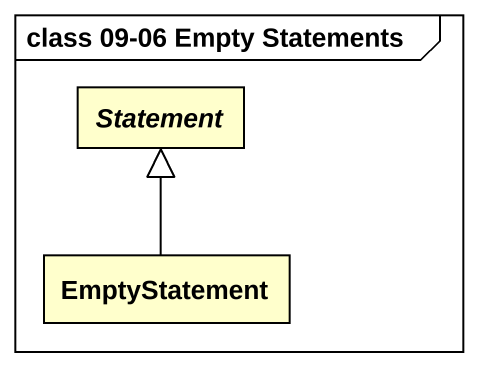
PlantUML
@startuml
mainframe class 09-06 Empty Statements
hide circle
hide empty members
abstract class Statement
class EmptyStatement
EmptyStatement -up-|> Statement
@enduml
